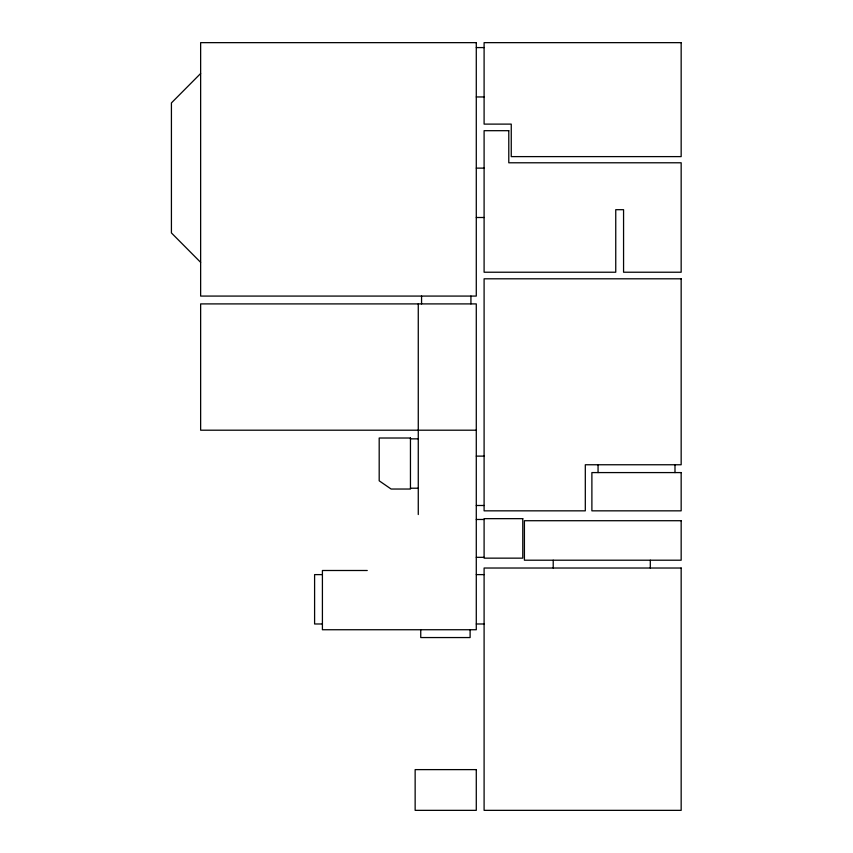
<?xml version="1.0" encoding="UTF-8"?>
<svg xmlns="http://www.w3.org/2000/svg" width="853" height="853" viewBox="0 0 853 853"><rect width="100%" height="100%" fill="white"/><g stroke="black" fill="none" stroke-linecap="round" stroke-linejoin="round"><path stroke-width="1.28" d="M200.636 73.507L171.421 102.925L171.421 232.933L200.636 262.351M476.283 47.587L484.099 47.587M476.283 96.954L484.099 96.954M476.283 168.126L484.099 168.126M476.283 217.504L484.099 217.504M476.283 430.2L200.636 430.2L200.636 303.903L476.283 303.903L476.283 629.738L322.413 629.738L322.413 570.497L367.259 570.497M410.453 438.847L418.269 438.847M476.283 456.12L484.099 456.12M410.453 488.215L418.269 488.215M476.283 505.488L484.099 505.488M476.283 519.477L484.099 519.477M476.283 557.329L484.099 557.329M322.413 574.613L314.597 574.613L314.597 623.98L322.413 623.98M476.283 574.613L484.099 574.613M476.283 623.98L484.099 623.98M674.99 464.757L674.99 472.583M650.306 560.208L650.306 568.023M598.06 464.757L598.06 472.583M553.213 560.208L553.213 568.023M470.931 296.076L470.931 303.903M470.11 629.738L470.11 637.554L420.742 637.554L420.742 629.738M421.563 296.076L421.563 303.903M418.269 303.903L418.269 514.54M476.283 42.65L200.636 42.65L200.636 296.076L476.283 296.076L476.283 42.65M681.163 42.65L484.099 42.65L484.099 124.111L511.256 124.111L511.256 156.611L681.163 156.611L681.163 42.65M508.783 130.69L484.099 130.69L484.099 272.224L615.749 272.224L615.749 209.689L623.564 209.689L623.564 272.224L681.163 272.224L681.163 162.784L508.783 162.784L508.783 130.69M681.163 278.803L484.099 278.803L484.099 510.84L585.307 510.84L585.307 464.757L681.163 464.757L681.163 278.803M410.453 438.015L379.19 438.015L379.19 480.804L391.122 489.036L410.453 489.036L410.453 438.015M681.163 472.583L591.886 472.583L591.886 510.84L681.163 510.84L681.163 472.583M522.772 518.656L484.099 518.656L484.099 558.15L522.772 558.15L522.772 518.656M681.163 520.714L524.414 520.714L524.414 560.208L681.163 560.208L681.163 520.714M681.163 568.023L484.099 568.023L484.099 810.35L681.163 810.35L681.163 568.023M476.283 769.619L415.144 769.619L415.144 810.35L476.283 810.35L476.283 769.619"/></g></svg>
